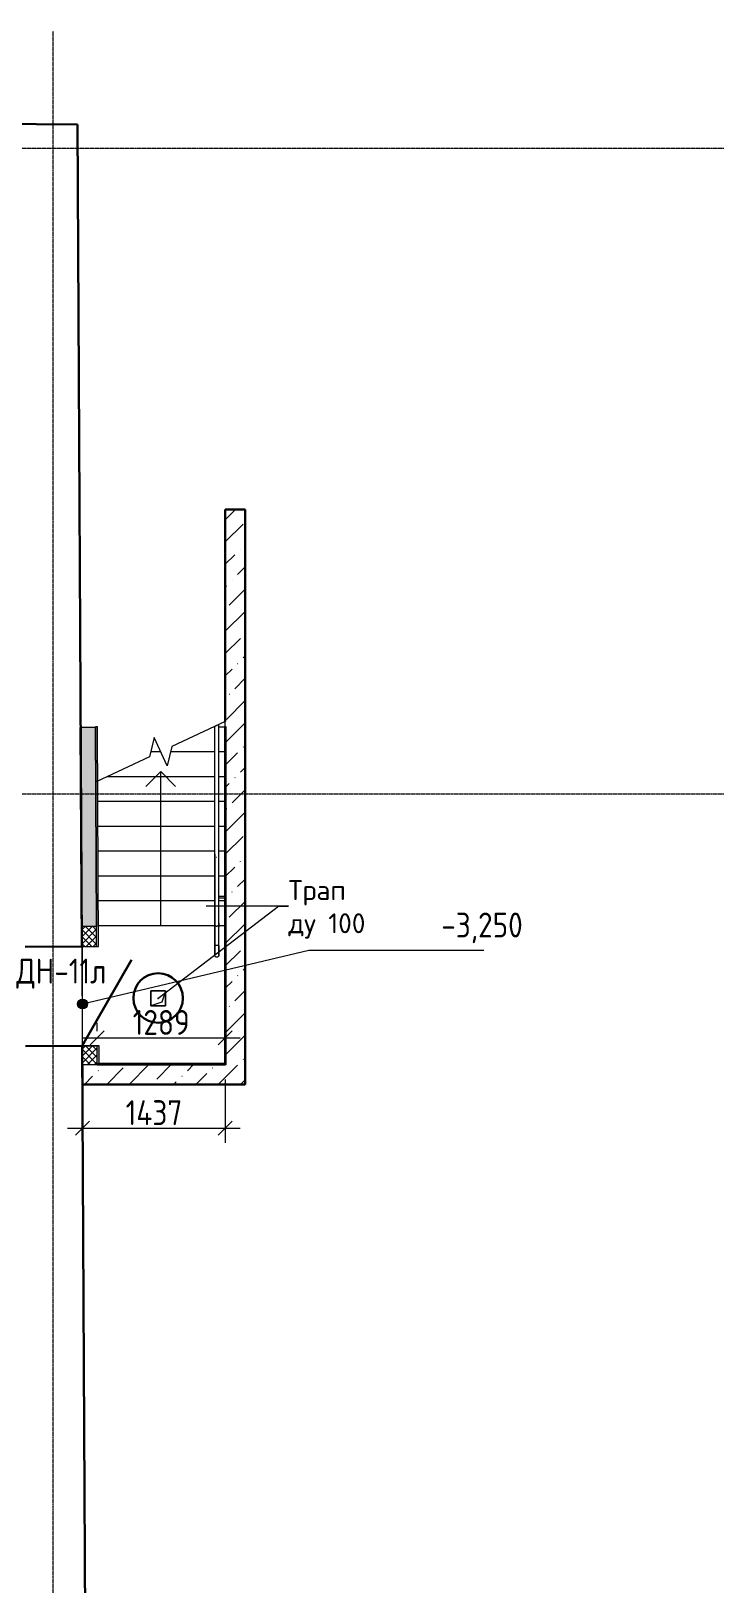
# Model space of a CAD drawing. Header units: millimetres. Extents: x 504091 to 2165846, y 135022 to 442887.
# Drawn here: x 1490507 to 1497391, y 334282 to 349910 of the extents above; entities that cross this region are included whole.
import ezdxf
from ezdxf import colors
from ezdxf.entities.mleader import LeaderData, LeaderLine
from ezdxf.math import Vec2, Vec3

# ---------------------------------------------------------------- set-up
doc = ezdxf.new("R2010")
doc.units = ezdxf.units.MM
doc.linetypes.add('ADSK_Линия сетки', pattern=[25, 20, -2.5, 0, -2.5])
doc.linetypes.add('осеваяX2', pattern=[4, 2.5, -0.5, 0.5, -0.5])
doc.layers.get('Defpoints').update_dxf_attribs({"color": 255})
for name, color, linetype, lineweight in [('Выноски ВК', 7, 'Continuous', 0), ('Двери', 7, 'Continuous', 20), ('Лестницы', 7, 'Continuous', 18), ('Марки дверей', 7, 'Continuous', 20), ('Обобщенные модели', 7, 'Continuous', 18), ('Ограждение', 7, 'Continuous', 18), ('Оси', 165, 'осеваяX2', 13), ('отметки', 7, 'Continuous', 20), ('Перекрытие', 7, 'Continuous', 18), ('размеры', 7, 'Continuous', 9), ('Стены внутренние', 7, 'Continuous', 18), ('Стены наружные', 7, 'Continuous', 18), ('Стены несущие', 7, 'Continuous', 30), ('Стены отделка', 7, 'Continuous', 30), ('Стены штриховка', 7, 'Continuous', 18), ('Стрелки вверх', 7, 'Continuous', 18), ('Узлы', 7, 'Continuous', 18)]:
    doc.layers.add(name, color=color, linetype=linetype, lineweight=lineweight)
doc.layers.add('Линии', color=7, linetype='Continuous', lineweight=9, true_color=0x00a600)
doc.layers.add('Штриховка', color=252, linetype='Continuous')
doc.styles.add('GOST Common_1', font='GOST_Common.ttf', dxfattribs={"width": 0.9, "height": 250})
doc.styles.add('GOST Common_2', font='GOST_Common.ttf', dxfattribs={"width": 0.9, "height": 200})
doc.styles.add('PDF ISOCPEUR', font='isocpeur.ttf')
doc.dimstyles.new('ADSK_Основной_2_5_мм_Округление_до_1_мм', dxfattribs={"dimscale": 304.8, "dimtxt": 251.428749, "dimasz": 0.463911, "dimexe": 0.492126, "dimexo": 0.492126, "dimgap": 0.098425, "dimtad": 1, "dimdec": 0, "dimdsep": 46, "dimtxsty": 'GOST Common_1', "dimblk1": 'OBLIQUE', "dimblk2": 'OBLIQUE', "dimsah": 1, "dimcen": 0.09, "dimdle": 0.492126, "dimazin": 2, "dimtfac": 1, "dimtdec": 4, "dimtix": 1, "dimtmove": 0, "dimatfit": 3, "dimfxl": 0, "dimtvp": 1, "dimtolj": 1, "dimtzin": 0, "dimlwd": 20, "dimlwe": 20, "dimarcsym": 0})
pattern_1 = [(45, (1487730.53, 305686.97), (84.18955, 308.69595), [396.875, -79.375, 3.353, -76.022])]
pattern_2 = [(45, (1487730.527, 305686.97), (-35.35534, 35.35534), []), (135, (1487730.527, 305686.97), (-35.35534, -35.35534), [])]

# ---------------------------------------------------------------- blocks, each defined once
blk = doc.blocks.new('GM_Отверстие прямоугольное _в плите_ - Отверстие-1400855-План 1-го этажа')
at = {"layer": 'Обобщенные модели'}
for p, q in [((-75, -75), (-75, 75)), ((-75, 75), (75, 75)), ((75, 75), (-75, 75)), ((-75, 75), (-75, -75)), ((-75, -75), (-37.5, 37.5)), ((-37.5, 37.5), (75, 75)), ((75, 75), (75, -75)), ((75, -75), (75, 75)), ((75, -75), (-75, -75)), ((-75, -75), (75, -75))]:
    blk.add_line(p, q, dxfattribs=at)
for start, end in [(360, 180), (180, 360), (60, 165), (300, 360), (195, 270)]:
    blk.add_arc((0, 0), 2.5, start, end, dxfattribs=at)
blk = doc.blocks.new('_None')
blk = doc.blocks.new('AC_Дверь_Однопольная_Стальная - 1000х2100 ДН-11л-6944098-План подвала')
at = {"layer": 'Двери', "lineweight": 30}
blk.add_line((500, 285), (-366, 785), dxfattribs=at)
blk = doc.blocks.new('Тип верхнего поручня - Верхний поручень_Внутренний_-6947283-План подвала')
at = {"layer": 'Ограждение'}
for p, q in [((4625, 35941), (4625, 35248)), ((4643, 35909), (4647, 35909)), ((4665, 35248), (4665, 35941)), ((4625, 35204), (4625, 35022)), ((4665, 35022), (4665, 35204)), ((4643, 35022), (4648, 35022))]:
    blk.add_line(p, q, dxfattribs=at)
at = {"layer": 'Ограждение', "flags": 128}
for points in [[(4625, 35204), (4625, 35207), (4625, 35210), (4625, 35212), (4625, 35215), (4625, 35218), (4625, 35221), (4625, 35223), (4625, 35226), (4625, 35229), (4625, 35231), (4625, 35234), (4625, 35236), (4625, 35239), (4625, 35241), (4625, 35244), (4625, 35246), (4625, 35248)], [(4665, 35248), (4665, 35246), (4665, 35243), (4665, 35241), (4665, 35238), (4665, 35236), (4665, 35234), (4665, 35231), (4665, 35228), (4665, 35226), (4665, 35223), (4665, 35220), (4665, 35218), (4665, 35215), (4665, 35212), (4665, 35209), (4665, 35206), (4665, 35204)]]:
    blk.add_lwpolyline(points, dxfattribs=at)
blk = doc.blocks.new('Тип верхнего поручня - D40 шаг 200-16091-План подвала')
at = {"layer": 'Ограждение'}
for p, q in [((0, 2), (0, 0)), ((0, 0), (0, -2))]:
    blk.add_line(p, q, dxfattribs=at)
at = {"layer": 'Ограждение', "flags": 128}
for points in [[(0, 20), (4, 20), (8, 20), (12, 20), (16, 20), (20, 20), (24, 20), (28, 20), (31, 20), (35, 20), (39, 20), (43, 20), (46, 20), (50, 20), (53, 20), (56, 20), (60, 20), (63, 20), (66, 20), (69, 20), (72, 20), (74, 20), (77, 20), (80, 20), (82, 20), (84, 20), (86, 20), (88, 20), (90, 20), (92, 20), (93, 20), (95, 20), (96, 20), (97, 20), (98, 20), (99, 20), (99, 20), (100, 20), (100, 20), (100, 20), (100, 20)], [(100, 20), (100, 20), (100, 20), (99, 20), (99, 20), (98, 20), (97, 20), (96, 20), (95, 20), (94, 20), (92, 20), (90, 20), (89, 20), (87, 20), (85, 20), (83, 20), (80, 20), (78, 20), (75, 20), (72, 20), (70, 20), (67, 20), (64, 20), (61, 20), (57, 20), (54, 20), (51, 20), (47, 20), (44, 20), (40, 20), (36, 20), (32, 20), (29, 20), (25, 20), (21, 20), (17, 20), (13, 20), (9, 20), (5, 20), (1, 20), (0, 20)], [(100, 20), (101, 20), (102, 20), (102, 20), (103, 20), (104, 20), (105, 19), (106, 19), (106, 19), (107, 19), (108, 18), (109, 18), (109, 18), (110, 17), (111, 17), (111, 17), (112, 16), (113, 16), (113, 15), (114, 14), (114, 14), (115, 13), (115, 13), (116, 12), (116, 11), (117, 11), (117, 10), (118, 9), (118, 9), (118, 8), (119, 7), (119, 6), (119, 6), (119, 5), (120, 4), (120, 3), (120, 3), (120, 2), (120, 1), (120, 0), (120, 0)], [(120, 0), (120, -1), (120, -2), (120, -2), (120, -3), (120, -4), (119, -5), (119, -6), (119, -6), (119, -7), (118, -8), (118, -9), (118, -9), (117, -10), (117, -11), (117, -11), (116, -12), (116, -13), (115, -13), (114, -14), (114, -14), (113, -15), (113, -15), (112, -16), (111, -16), (111, -17), (110, -17), (109, -18), (109, -18), (108, -18), (107, -19), (106, -19), (106, -19), (105, -19), (104, -20), (103, -20), (103, -20), (102, -20), (101, -20), (100, -20), (100, -20)], [(0, -20), (4, -20), (8, -20), (12, -20), (16, -20), (20, -20), (24, -20), (28, -20), (31, -20), (35, -20), (39, -20), (43, -20), (46, -20), (50, -20), (53, -20), (56, -20), (60, -20), (63, -20), (66, -20), (69, -20), (72, -20), (74, -20), (77, -20), (80, -20), (82, -20), (84, -20), (86, -20), (88, -20), (90, -20), (92, -20), (93, -20), (95, -20), (96, -20), (97, -20), (98, -20), (99, -20), (99, -20), (100, -20), (100, -20), (100, -20), (100, -20)], [(100, -20), (100, -20), (100, -20), (99, -20), (99, -20), (98, -20), (97, -20), (96, -20), (95, -20), (94, -20), (92, -20), (90, -20), (89, -20), (87, -20), (85, -20), (83, -20), (80, -20), (78, -20), (75, -20), (72, -20), (70, -20), (67, -20), (64, -20), (61, -20), (57, -20), (54, -20), (51, -20), (47, -20), (44, -20), (40, -20), (36, -20), (32, -20), (29, -20), (25, -20), (21, -20), (17, -20), (13, -20), (9, -20), (5, -20), (1, -20), (0, -20)]]:
    blk.add_lwpolyline(points, dxfattribs=at)
blk = doc.blocks.new('Тип верхнего поручня - Верхний поручень_Внутренний_-V14-План подвала')
at = {"layer": 'Ограждение'}
for p, q in [((4665, 37244), (4625, 37225)), ((4625, 35235), (4625, 37225)), ((4665, 35235), (4665, 37244)), ((4625, 35204), (4625, 35235)), ((4625, 35022), (4625, 35204)), ((4665, 35204), (4665, 35235)), ((4665, 35022), (4665, 35204)), ((4625, 35022), (4665, 35022))]:
    blk.add_line(p, q, dxfattribs=at)
blk = doc.blocks.new('Тип перил - Перила_Внутренний_-6947296-План подвала')
at = {"layer": 'Ограждение'}
for p, q in [((4625, 35941), (4625, 35222)), ((4643, 35909), (4647, 35909)), ((4665, 35222), (4665, 35941))]:
    blk.add_line(p, q, dxfattribs=at)
blk = doc.blocks.new('Тип перил - D40-V15-План подвала')
at = {"layer": 'Ограждение', "flags": 128}
for points in [[(4626, 35230), (4626, 35229), (4626, 35228), (4627, 35227), (4627, 35226), (4628, 35225), (4628, 35224), (4629, 35223), (4629, 35222), (4630, 35221), (4631, 35221), (4631, 35220), (4632, 35219), (4632, 35219), (4633, 35218), (4634, 35218), (4634, 35217), (4635, 35217), (4635, 35217), (4636, 35216), (4637, 35216), (4637, 35216), (4638, 35216), (4638, 35215), (4639, 35215), (4639, 35215), (4640, 35215), (4641, 35215), (4641, 35215), (4642, 35214), (4642, 35214), (4643, 35214), (4643, 35214), (4644, 35214), (4644, 35214), (4645, 35214), (4645, 35214), (4645, 35214)], [(4665, 35230), (4665, 35229), (4664, 35228), (4664, 35227), (4663, 35226), (4663, 35225), (4662, 35224), (4662, 35223), (4661, 35222), (4661, 35221), (4660, 35221), (4659, 35220), (4659, 35219), (4658, 35219), (4657, 35218), (4657, 35218), (4656, 35217), (4656, 35217), (4655, 35217), (4654, 35216), (4654, 35216), (4653, 35216), (4653, 35216), (4652, 35215), (4652, 35215), (4651, 35215), (4651, 35215), (4650, 35215), (4649, 35215), (4649, 35214), (4648, 35214), (4648, 35214), (4647, 35214), (4647, 35214), (4646, 35214), (4646, 35214), (4645, 35214), (4645, 35214)]]:
    blk.add_lwpolyline(points, dxfattribs=at)
blk = doc.blocks.new('Тип перил - Перила_Внутренний_-V16-План подвала')
at = {"layer": 'Ограждение'}
for p, q in [((4665, 37244), (4625, 37225)), ((4625, 35222), (4625, 37225)), ((4665, 35222), (4665, 37244)), ((4625, 35222), (4634, 35222)), ((4655, 35222), (4665, 35222))]:
    blk.add_line(p, q, dxfattribs=at)
blk = doc.blocks.new('ADSK_Ограждение_Опоры_Г_образная - D15 высота60 консоль80-V17-План подвала')
at = {"layer": 'Ограждение'}
for p, q in [((-7.5, 80), (-7.5, 20)), ((0, 80), (-7.5, 80)), ((7.5, 80), (0, 80)), ((7.5, 20), (7.5, 80))]:
    blk.add_line(p, q, dxfattribs=at)
blk = doc.blocks.new('_Oblique')
at = {"color": 0, "linetype": 'ByBlock', "lineweight": -2}
blk.add_line((-0.5, -0.5), (0.5, 0.5), dxfattribs=at)
blk = doc.blocks.new('*D4273')
at = {"layer": 'Defpoints', "color": 0, "lineweight": 20, "transparency": 16777216}
for p in [(1491025, 339509), (1492462, 339509), (1492462, 338870)]:
    blk.add_point(p, dxfattribs=at)
at = {"layer": 'размеры', "color": 0, "lineweight": 20, "transparency": 16777216}
for p, q in [((1491025, 339359), (1491025, 338720)), ((1492462, 339359), (1492462, 338720)), ((1490875, 338870), (1492612, 338870))]:
    blk.add_line(p, q, dxfattribs=at)
at = {"layer": 'размеры', "color": 0, "lineweight": 20, "transparency": 16777216, "xscale": 141.4, "yscale": 141.4, "zscale": 141.4, "rotation": 180}
blk.add_blockref('_Oblique', (1491025, 338870), dxfattribs=at)
at = {"layer": 'размеры', "color": 0, "lineweight": 20, "transparency": 16777216, "xscale": 141.4, "yscale": 141.4, "zscale": 141.4}
blk.add_blockref('_Oblique', (1492462, 338870), dxfattribs=at)
at = {"layer": 'размеры', "color": 0, "lineweight": 20, "transparency": 16777216, "insert": (1491744, 339025), "char_height": 250, "width": 726.16, "attachment_point": 5, "style": 'GOST Common_1'}
blk.add_mtext('\\A1;1437', dxfattribs=at)
blk = doc.blocks.new('*D4274')
at = {"layer": 'Defpoints', "color": 0, "lineweight": 20, "transparency": 16777216}
for p in [(1492462, 339878), (1492462, 339778), (1491173, 339695)]:
    blk.add_point(p, dxfattribs=at)
at = {"layer": 'размеры', "color": 0, "lineweight": 20, "transparency": 16777216}
for p, q in [((1491173, 339845), (1491173, 339928)), ((1491023, 339778), (1492612, 339778)), ((1492462, 339728), (1492462, 339628))]:
    blk.add_line(p, q, dxfattribs=at)
at = {"layer": 'размеры', "color": 0, "lineweight": 20, "transparency": 16777216, "xscale": 141.4, "yscale": 141.4, "zscale": 141.4, "rotation": 180}
blk.add_blockref('_Oblique', (1491173, 339778), dxfattribs=at)
at = {"layer": 'размеры', "color": 0, "lineweight": 20, "transparency": 16777216, "xscale": 141.4, "yscale": 141.4, "zscale": 141.4}
blk.add_blockref('_Oblique', (1492462, 339778), dxfattribs=at)
at = {"layer": 'размеры', "color": 0, "lineweight": 20, "transparency": 16777216, "insert": (1491817, 339933), "char_height": 250, "width": 700.59, "attachment_point": 5, "style": 'GOST Common_1'}
blk.add_mtext('\\A1;1289', dxfattribs=at)
blk = doc.blocks.new('оси')
at = {"layer": 'Оси', "linetype": 'ADSK_Линия сетки'}
for p, q in [((9500, -2196.5), (9500, 46378)), ((-3614.3, 45200), (62615.4, 45200)), ((-3614.3, 38700), (62615.4, 38700))]:
    blk.add_line(p, q, dxfattribs=at)

msp = doc.modelspace()

# ---------------------------------------------------------------- hatches: boundary and pattern name
at = {"layer": 'отметки'}
h = msp.add_hatch(color=256, dxfattribs=at)
edge = h.paths.add_edge_path()
edge.add_arc((1491025.2674, 340118.7436), 50, 0, 360)
at = {"layer": 'Стены внутренние', "lineweight": 9}
h = msp.add_hatch(dxfattribs=at)
h.set_pattern_fill('FP_6', color=256, style=0, pattern_type=2)
h.set_pattern_definition(pattern_1)
h.paths.add_polyline_path([(1492462.0691, 339308.5451), (1492662.0691, 339308.5451), (1492662.0691, 345093.5451), (1492462.0691, 345093.5451), (1492462.0691, 339508.5451)])
h = msp.add_hatch(dxfattribs=at)
h.set_pattern_fill('FP_6', color=256, style=0, pattern_type=2)
h.set_pattern_definition(pattern_1)
h.paths.add_polyline_path([(1492462.0691, 339308.5451), (1492462.0691, 339508.5451), (1491025.194, 339508.5451), (1491025.2674, 339308.5451), (1491910.0861, 339308.5451)])
at = {"layer": 'Стены наружные', "lineweight": 9}
h = msp.add_hatch(dxfattribs=at)
h.set_pattern_fill('HONEY', color=256, scale=10, style=0)
h.set_pattern_definition([(0, (1487730.527, 305686.972), (47.625, 27.496306), [31.75, -63.5]), (120, (1487730.527, 305686.972), (-47.625, 27.496307), [31.75, -63.5]), (60, (1487730.527, 305686.972), (1e-07, 54.992613), [-63.5, 31.75])])
h.paths.add_polyline_path([(1491022.6525, 339508.5451), (1491022.9241, 339509.2128), (1491022.9241, 339694.6956), (1491171.7083, 339694.6956), (1491171.6976, 339696.7945), (1491021.6995, 339696.032), (1491022.6086, 339517.1943)])
h.paths.add_polyline_path([(1491016.6167, 340696.0191), (1491016.6167, 340898.6699), (1491165.5886, 340898.6699), (1491155.4064, 342901.9035), (1491005.4083, 342901.1411), (1491015.5867, 340898.6699)])
at = {"layer": 'Стены наружные', "true_color": 0x6b6b6b}
h = msp.add_hatch(color=251, dxfattribs=at)
h.paths.add_polyline_path([(1491172.9241, 339518.5451), (1491192.6039, 339518.5451), (1491191.6973, 339696.8961), (1491171.6976, 339696.7945), (1491172.6545, 339694.6956), (1491172.9241, 339694.6956), (1491172.9241, 339521.5382)])
h.paths.add_polyline_path([(1491166.6167, 340696.7816), (1491186.6145, 340696.8832), (1491175.3726, 342908.6127), (1491155.3728, 342908.5111), (1491166.6167, 340697.2709)])
at = {"layer": 'Узлы', "lineweight": 9}
h = msp.add_hatch(dxfattribs=at)
h.set_pattern_fill('FP_11', color=256, style=0, pattern_type=2)
h.set_pattern_definition(pattern_2)
h.paths.add_polyline_path([(1491022.6525, 340696.0191), (1491166.6148, 340696.7815), (1491166.6148, 340898.6699), (1491016.6167, 340898.6699), (1491016.6167, 340696.0191), (1491021.6995, 340696.0191)])
h = msp.add_hatch(dxfattribs=at)
h.set_pattern_fill('FP_11', color=256, style=0, pattern_type=2)
h.set_pattern_definition(pattern_2)
h.paths.add_polyline_path([(1491089.7926, 339508.5451), (1491172.9241, 339508.9108), (1491172.6036, 339694.6956), (1491022.9241, 339694.6956), (1491022.9241, 339508.5451), (1491025.2674, 339508.5451)])

# ---------------------------------------------------------------- linework, layer by layer
at = {"color": 1, "lineweight": 30}
msp.add_circle((1491786.0806, 340178.3238), 249.0868, dxfattribs=at)
at = {"layer": 'Лестницы'}
for p, q in [((1492462.0691, 342961.6451), (1491925.3576, 342711.3724)), ((1492348.1958, 342908.5451), (1492355.7848, 342908.5451)), ((1492348.1958, 342908.5451), (1492355.7848, 342908.5451)), ((1492395.7848, 342908.5451), (1492462.0691, 342908.5451)), ((1492395.7848, 342908.5451), (1492462.0691, 342908.5451)), ((1492462.0691, 342908.5451), (1492462.0691, 342961.6451)), ((1491746.035, 342800.1557), (1491698.7806, 342605.7178)), ((1491878.1032, 342516.9345), (1491746.035, 342800.1557)), ((1491698.7806, 342605.7178), (1491162.0691, 342355.4451)), ((1491711.6193, 342658.5451), (1491812.0691, 342658.5451)), ((1491711.6193, 342658.5451), (1491812.0691, 342658.5451)), ((1491925.3576, 342711.3724), (1491878.1032, 342516.9345)), ((1491912.5189, 342658.5451), (1492355.7848, 342658.5451)), ((1491912.5189, 342658.5451), (1492355.7848, 342658.5451)), ((1492395.7848, 342658.5451), (1492462.0691, 342658.5451)), ((1492395.7848, 342658.5451), (1492462.0691, 342658.5451)), ((1491275.9424, 342408.5451), (1492355.7848, 342408.5451)), ((1491275.9424, 342408.5451), (1492355.7848, 342408.5451)), ((1492395.7848, 342408.5451), (1492462.0691, 342408.5451)), ((1492395.7848, 342408.5451), (1492462.0691, 342408.5451)), ((1491179.1851, 342158.5451), (1492355.7848, 342158.5451)), ((1491179.1851, 342158.5451), (1492355.7848, 342158.5451)), ((1492395.7848, 342158.5451), (1492462.0691, 342158.5451)), ((1492395.7848, 342158.5451), (1492462.0691, 342158.5451)), ((1491180.4558, 341908.5451), (1492355.7848, 341908.5451)), ((1491180.4558, 341908.5451), (1492355.7848, 341908.5451)), ((1492395.7848, 341908.5451), (1492462.0691, 341908.5451)), ((1492395.7848, 341908.5451), (1492462.0691, 341908.5451)), ((1491181.7265, 341658.5451), (1492355.7848, 341658.5451)), ((1491181.7265, 341658.5451), (1492355.7848, 341658.5451)), ((1492395.7848, 341658.5451), (1492462.0691, 341658.5451)), ((1492395.7848, 341658.5451), (1492462.0691, 341658.5451)), ((1491182.9972, 341408.5451), (1492355.7848, 341408.5451)), ((1491182.9972, 341408.5451), (1492355.7848, 341408.5451)), ((1492395.7848, 341408.5451), (1492462.0691, 341408.5451)), ((1492395.7848, 341408.5451), (1492462.0691, 341408.5451)), ((1491184.268, 341158.5451), (1492355.7848, 341158.5451)), ((1491184.268, 341158.5451), (1492355.7848, 341158.5451)), ((1492395.7848, 341158.5451), (1492462.0691, 341158.5451)), ((1492395.7848, 341158.5451), (1492462.0691, 341158.5451)), ((1491185.5387, 340908.5451), (1492355.7848, 340908.5451)), ((1491185.5387, 340908.5451), (1492355.7848, 340908.5451)), ((1492395.7848, 340908.5451), (1492462.0691, 340908.5451)), ((1492395.7848, 340908.5451), (1492462.0691, 340908.5451))]:
    msp.add_line(p, q, dxfattribs=at)
at = {"layer": 'Линии', "color": 7}
for p, q in [((1491016.6167, 340898.6699), (1491016.6167, 340696.0191)), ((1491166.6167, 340898.6699), (1491016.6167, 340898.6699)), ((1491166.6167, 340696.0191), (1491166.6167, 340898.6699)), ((1491016.6167, 340696.0191), (1491166.6167, 340696.0191)), ((1491022.9241, 339694.6956), (1491022.9241, 339508.5451)), ((1491172.9241, 339694.6956), (1491022.9241, 339694.6956)), ((1491172.9241, 339508.5451), (1491172.9241, 339694.6956)), ((1491022.9241, 339508.5451), (1491172.9241, 339508.5451))]:
    msp.add_line(p, q, dxfattribs=at)
at = {"layer": 'отметки', "lineweight": 20}
for p, q in [((1491025.2674, 340118.7436), (1493303.4472, 340661.6396)), ((1493303.4472, 340661.6396), (1495064.5491, 340661.6396))]:
    msp.add_line(p, q, dxfattribs=at)
at = {"layer": 'отметки'}
msp.add_circle((1491025.2674, 340118.7436), 50, dxfattribs=at)
at = {"layer": 'Перекрытие'}
for p, q in [((1491185.5387, 340908.5451), (1492355.7848, 340908.5451)), ((1492395.7848, 340908.5451), (1492462.0691, 340908.5451)), ((1491025.2674, 339696.0502), (1491025.2674, 340696.0191))]:
    msp.add_line(p, q, dxfattribs=at)
at = {"layer": 'Стены внутренние'}
msp.add_line((1491016.6167, 340696.0191), (1491021.6995, 339696.032), dxfattribs=at)
at = {"layer": 'Стены несущие'}
for p, q in [((1490974.5576, 348970.6704), (1486358.1543, 349005.2924)), ((1490974.5576, 348970.6704), (1491016.6167, 340696.0191)), ((1492662.0691, 345093.5451), (1492462.0691, 345093.5451)), ((1492462.0691, 345093.5451), (1492462.0691, 342961.6451)), ((1492662.0691, 339308.5451), (1492662.0691, 345093.5451)), ((1491005.4083, 342901.1411), (1491016.6167, 340696.0191)), ((1492462.0691, 342908.5451), (1492462.0691, 339518.5451)), ((1490446.6241, 340693.1219), (1491016.6167, 340696.0191)), ((1490451.7069, 339693.1348), (1491021.6995, 339696.032)), ((1491089.7926, 326299.4969), (1491021.6995, 339696.032)), ((1491021.6995, 339696.032), (1491022.6525, 339508.5451)), ((1491025.194, 339508.5451), (1491025.194, 339308.5451)), ((1491172.9241, 339508.5451), (1492462.0691, 339508.5451)), ((1491025.194, 339308.5451), (1492662.0691, 339308.5451))]:
    msp.add_line(p, q, dxfattribs=at)
at = {"layer": 'Стены отделка', "lineweight": 9}
for p, q in [((1491155.4064, 342901.9035), (1491005.4083, 342901.1411)), ((1491175.3726, 342908.6127), (1491155.3728, 342908.5111)), ((1491155.3728, 342908.5111), (1491165.5886, 340898.6699)), ((1491165.5886, 340898.6699), (1491155.4064, 342901.9035)), ((1491186.6145, 340696.8832), (1491175.3726, 342908.6127)), ((1492472.0691, 342908.5451), (1492462.0691, 342908.5451)), ((1492472.0691, 339508.5451), (1492472.0691, 342908.5451)), ((1491166.6167, 340696.7816), (1491186.6145, 340696.8832)), ((1491191.6973, 339696.8961), (1491021.6995, 339696.032)), ((1491171.6976, 339696.7945), (1491171.7083, 339694.6956)), ((1491171.7083, 339694.6956), (1491171.6976, 339696.7945)), ((1491192.6039, 339518.5451), (1491191.6973, 339696.8961)), ((1492462.0691, 339518.5451), (1491192.6039, 339518.5451)), ((1492462.0691, 339508.5451), (1492472.0691, 339508.5451))]:
    msp.add_line(p, q, dxfattribs=at)
at = {"layer": 'Стены штриховка'}
msp.add_line((1491172.9241, 339518.5451), (1491192.6039, 339518.5451), dxfattribs=at)
at = {"layer": 'Стрелки вверх'}
for p, q in [((1491812.0691, 342458.5451), (1491662.0691, 342308.5451)), ((1491812.0691, 342408.5451), (1491812.0691, 342458.5451)), ((1491812.0691, 342458.5451), (1491962.0691, 342308.5451)), ((1491812.0691, 342158.5451), (1491812.0691, 342408.5451)), ((1491812.0691, 341908.5451), (1491812.0691, 342158.5451)), ((1491812.0691, 341658.5451), (1491812.0691, 341908.5451)), ((1491812.0691, 341408.5451), (1491812.0691, 341658.5451)), ((1491812.0691, 341158.5451), (1491812.0691, 341408.5451)), ((1491812.0691, 340908.5451), (1491812.0691, 341158.5451))]:
    msp.add_line(p, q, dxfattribs=at)

# ---------------------------------------------------------------- block references
at = {"layer": 'Двери', "color": 8, "true_color": 0x7f7f7f, "rotation": 270.2912255442423}
msp.add_blockref('AC_Дверь_Однопольная_Стальная - 1000х2100 ДН-11л-6944098-План подвала', (1490734.1618, 340194.577), dxfattribs=at)
at = {"layer": 'Обобщенные модели', "rotation": 180}
msp.add_blockref('GM_Отверстие прямоугольное _в плите_ - Отверстие-1400855-План 1-го этажа', (1491785.7457, 340174.5738), dxfattribs=at)
at = {"layer": 'Ограждение'}
for name in ['Тип верхнего поручня - Верхний поручень_Внутренний_-V14-План подвала', 'Тип перил - Перила_Внутренний_-V16-План подвала', 'Тип верхнего поручня - Верхний поручень_Внутренний_-6947283-План подвала', 'Тип перил - Перила_Внутренний_-6947296-План подвала', 'Тип перил - D40-V15-План подвала']:
    msp.add_blockref(name, (1487730.5267, 305686.9719), dxfattribs=at)
at = {"layer": 'Ограждение', "rotation": 270}
for name, p in [('ADSK_Ограждение_Опоры_Г_образная - D15 высота60 консоль80-V17-План подвала', (1492375.7848, 341193.9535)), ('Тип верхнего поручня - D40 шаг 200-16091-План подвала', (1492375.7848, 340708.5451))]:
    msp.add_blockref(name, p, dxfattribs=at)
at = {"layer": 'Штриховка'}
msp.add_blockref('оси', (1481230.092, 303531.9719), dxfattribs=at)

# ---------------------------------------------------------------- texts
at = {"layer": 'Марки дверей', "lineweight": 9, "insert": (1490811.2507, 340423.6518), "char_height": 250, "width": 935.1, "attachment_point": 5, "line_spacing_factor": 1.022766, "style": 'GOST Common_2'}
msp.add_mtext('\\pt450,900,1350,1800,2250,2700,3150,3600,4050,4500,4950,5400,5850,6300,6750,7200,7650,8100,8550,9000,9450,9900,10350,10800,11250,11700,12150,12600,13050,13500,13950,14400;ДН-11л', dxfattribs=at)
at = {"layer": 'отметки', "lineweight": 20, "insert": (1494635.873, 341038.3467), "char_height": 250, "width": 1028.822569, "attachment_point": 1, "line_spacing_factor": 1.022761, "style": 'GOST Common_1'}
msp.add_mtext('-3,250', dxfattribs=at)

# ---------------------------------------------------------------- dimensions: what is measured, and where the dimension line sits
at = {"layer": 'размеры', "lineweight": 20}
for base, p1, p2, override, picture, middle in [((1492462.0691, 339777.7971), (1491172.9241, 339694.6956), (1492462.0691, 339877.782), {"dimpost": '<>', "dimfxl": 1302.081252}, '*D4274', (1491817.4966, 339932.7971)), ((1492462.0691, 338869.9685), (1491025.2674, 339508.5451), (1492462.0691, 339508.5451), {"dimpost": '<>', "dimfxl": 1436.801752}, '*D4273', (1491743.6682, 339024.9685))]:
    dim = msp.add_linear_dim(base=base, p1=p1, p2=p2, dimstyle='ADSK_Основной_2_5_мм_Округление_до_1_мм', override=override, dxfattribs=at)
    dim.commit()
    dim.dimension.update_dxf_attribs({"geometry": picture, "text_midpoint": middle})

# ---------------------------------------------------------------- leaders
at = {"layer": 'Выноски ВК', "ltscale": 50}
ml = msp.add_multileader_mtext('Standard', dxfattribs=at)
ml.set_content('Трап \\Pду 100', color=256, style='PDF ISOCPEUR')
ml.set_leader_properties(color=256, linetype='ByLayer', lineweight=-1)
ml.set_arrow_properties(name='NONE')
ml.build(insert=Vec2(0, 0))
ml.multileader.update_dxf_attribs({"text_left_attachment_type": 6, "text_right_attachment_type": 6, "dogleg_length": 100, "arrow_head_size": 300})
ctx = ml.context
ctx.base_point, ctx.char_height, ctx.arrow_head_size, ctx.landing_gap_size, ctx.plane_origin = Vec3(1493097.3947, 341104.4345), 200, 300, 0, Vec3(1503483.2928, 312213.8095)
ctx.left_attachment, ctx.right_attachment = 6, 6
notes = []
notes.append((ctx, [(0, (1, 1, 0), (1492997.3947, 341104.4345), (1, 0), 100, [(0, [(1491783.5368, 340174.3772)], 0, [])])]))
ctx.mtext.insert, ctx.mtext.width, ctx.mtext.flow_direction = Vec3(1493097.3947, 341364.4345), 1489.588336, 5
for ctx, leaders in notes:
    for number, flags, end, landing, length, lines in leaders:
        leader = LeaderData()
        leader.index, (leader.has_last_leader_line, leader.has_dogleg_vector, leader.attachment_direction) = number, flags
        leader.last_leader_point, leader.dogleg_vector, leader.dogleg_length = Vec3(end), Vec3(landing), length
        for number, points, colour, breaks in lines:
            line = LeaderLine()
            line.index, line.vertices, line.color, line.breaks = number, Vec3.list(points), colors.encode_raw_color(colour), breaks
            leader.lines.append(line)
        ctx.leaders.append(leader)

doc.saveas('drawing.dxf')
